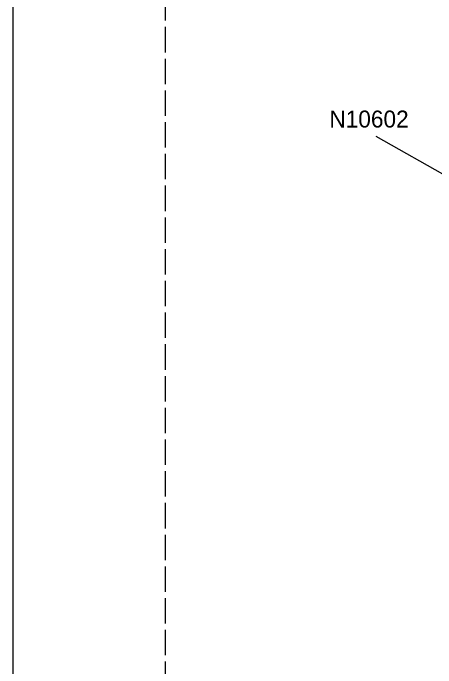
# Model space of a CAD drawing. Header units: millimetres. Extents: x -576 to 4430, y -1196 to 2690.
# Drawn here: x 0 to 50, y -671.2 to -593.9 of the extents above; entities that cross this region are included whole.
import ezdxf

# ---------------------------------------------------------------- set-up
doc = ezdxf.new("R2010")
doc.units = ezdxf.units.MM
doc.header["$LTSCALE"] = 0.25
doc.header["$MEASUREMENT"] = 0
doc.linetypes.add('ACAD_ISO02W100', pattern=[15, 12, -3])
doc.layers.get('0').update_dxf_attribs({"lineweight": 5})
doc.layers.add('01_Text', color=40, linetype='Continuous', lineweight=25)
doc.layers.add('01_Thin line', color=8, linetype='Continuous', lineweight=9)
doc.layers.add('02_Block Frame', color=7, linetype='Continuous', lineweight=5, true_color=0xe2001a, plot=False)
doc.styles.add('Aluk Text', font='GOTHIC.TTF')

# ---------------------------------------------------------------- blocks, each defined once
blk = doc.blocks.new('PAGE dispari')
at = {"layer": '02_Block Frame'}
blk.add_lwpolyline([(0, 0), (0, 297), (210, 297), (210, 0)], close=True, dxfattribs=at)
at = {"layer": '02_Block Frame', "linetype": 'ACAD_ISO02W100'}
blk.add_lwpolyline([(18, 15), (18, 282), (195, 282), (195, 15)], close=True, dxfattribs=at)

msp = doc.modelspace()

# ---------------------------------------------------------------- linework, layer by layer
at = {"layer": '01_Thin line'}
msp.add_line((51.673, -613.422), (42.899, -608.444), dxfattribs=at)

# ---------------------------------------------------------------- block references
msp.add_blockref('PAGE dispari', (0, -786))

# ---------------------------------------------------------------- texts
at = {"layer": '01_Text', "style": 'Aluk Text'}
msp.add_text('N10602', height=2, dxfattribs=at).set_placement((37.367, -607.381))

doc.saveas('drawing.dxf')
